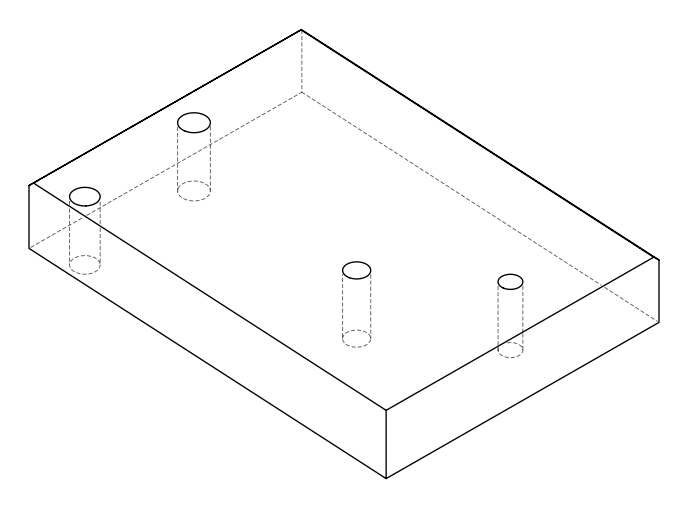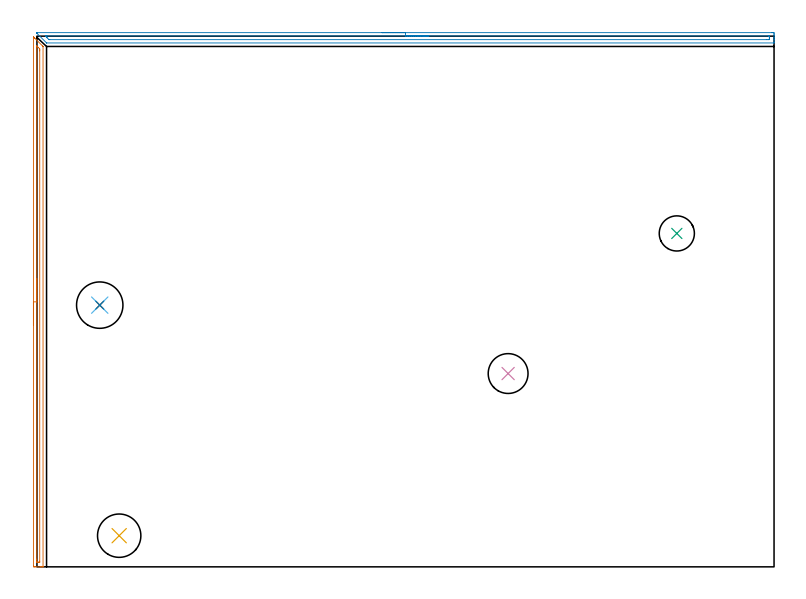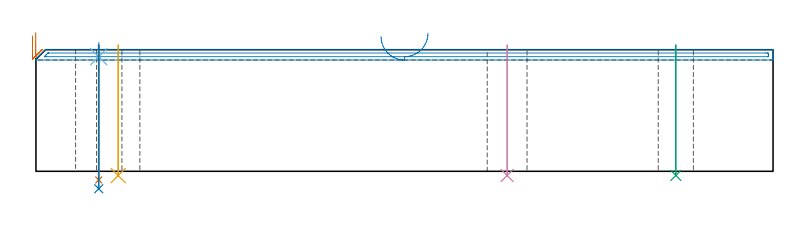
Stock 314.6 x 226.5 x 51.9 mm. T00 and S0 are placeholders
(PLAN: 8 operations, 6 tool changes, 10.1 min)
(1 AREA_MILL | FG_CHAMFER_SURFACE | UGT0205_001 | 3.75 min | 1904 mm3)
(2 AREA_MILL_1 | FG_CHAMFER_SURFACE_1 | UGT0205_001 | 5.17 min | 3024 mm3)
(3 INDEXABLE_INSERT_DRILL_THROUGH_HOLE_FROM_SOLID | STEP1HOLE | NXT0302_001 | 0.22 min | 9158 mm3)
(4 INDEXABLE_INSERT_DRILL_THROUGH_HOLE_FROM_SOLID_1 | STEP1HOLE_1 | NXT0302_005 | 0.22 min | 11766 mm3)
(5 INDEXABLE_INSERT_DRILL_THROUGH_HOLE_FROM_SOLID_2 | STEP1HOLE_2 | NXT0302_008 | 0.22 min | 13937 mm3)
(6 SPOT_DRILL | STEP1HOLE_3 | NXT0321_9005460120000 | 0.05 min | 182 mm3)
(7 DRILL_THROUGH_HOLE_INTO_CENTER | STEP1HOLE_3 | NXT0301_091 | 0.23 min | 5675 mm3)
(8 DRILL_TO_ENLARGE_THROUGH_HOLE | STEP1HOLE_3 | UGT0301_264 | 0.25 min | 10106 mm3)
(TOOL UGT0205_001 | Chamfer Mill 20 x 3 x 45 deg. | D20 FL50 Z2)
(TOOL NXT0302_001 | Index. Insert Drill 15mm [880-D1500L20-05] | D15 PA176 FL75 Z2)
(TOOL NXT0302_005 | Index. Insert Drill 17mm [880-D1700L20-05] | D17 PA176 FL85 Z2)
(TOOL NXT0302_008 | Index. Insert Drill 18.5mm [880-D1850L25-05] | D18.5 PA176 FL93 Z2)
(TOOL NXT0321_9005460120000 | NC Spot Drill, 142deg, 12mm, Carbide, Uncoated | D12 PA142 FL30 Z2)
(TOOL NXT0301_091 | Carbide Drill 12mm [860.1-1200-036A1-MM 2214] | D12 PA140 FL55 Z2)
(TOOL UGT0301_264 | Twist Drill 19.8 mm | D19.8 PA118 FL140 Z2)
(OP 1 AREA_MILL)
G17 G21 G94 G90
T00 M6
G54
G17 G0 G90 X-1.5 Y103.1 S1061 M3
G43 Z61.9 H0
Z57.8
G94 G1 Y103.138 Z56.928 F250.
Y103.252 Z56.064
Y103.441 Z55.212
Y103.703 Z54.38
Y104.037 Z53.574
Y104.44 Z52.8
Y104.908 Z52.064
Y105.44 Z51.372
Y106.029 Z50.729
Y106.672 Z50.14
Y107.364 Z49.609
Y108.1 Z49.14
Y108.874 Z48.737
Y109.68 Z48.403
Y110.512 Z48.141
Y111.363 Z47.952
Y112.228 Z47.838
Y113.1 Z47.8
Y226.128
X-1.497 Y226.192
X-1.485 Y226.186 Z47.812
X-1.335 Y226.036 Z47.963
X-1.192 Y225.894 Z48.103
X-1.056 Y225.757 Z48.241
X-0.889 Y225.59 Z48.409
X2.42 Y222.28 Z51.719
X2.567 Y222.131 Z51.863
X2.595 Y222.094 Z51.89
X2.6 Y222.019 Z51.9
Y0.163
X2.598 Y0.01 Z51.888
X2.49 Y0.004 Z51.782
X2.375 Y0. Z51.674
X2.06 Z51.359
X1.421 Z50.716
X-0.64 Z48.657
X-1.073 Z48.223
X-1.192 Y0.003 Z48.103
X-1.493 Y0.01 Z47.803
X-1.497 Y0.298 Z47.801
X-1.499 Y0.61
X-1.5 Y113.1 Z47.8
X-0.086 Z49.214
X-0.085 Y222.019 Z49.215
X-0.084 Y222.198 Z49.216
X-0.081 Y222.288 Z49.219
X-0.08 Y222.316 Z49.22
X-0.056 Y222.294 Z49.244
X0.229 Y222.019 Z49.529
X0.55 Y221.697 Z49.85
X1.114 Y221.126 Z50.414
X1.179 Y221.04 Z50.479
X1.181 Y220.963 Z50.481
X1.184 Y220.8 Z50.484
X1.185 Y220.475 Z50.485
X1.186 Y220.233 Z50.486
X1.185 Y2.396 Z50.485
X1.183 Y2.07 Z50.483
X1.181 Y2.03 Z50.481
X1.18 Y2.016 Z50.48
X1.166 Y2.01 Z50.466
X1.064 Y2.005 Z50.364
X0.935 Y2.001 Z50.235
X0.55 Z49.85
X0.063 Y2.002 Z49.363
X-0.052 Y2.007 Z49.248
X-0.073 Y2.009 Z49.227
X-0.079 Y2.048 Z49.221
X-0.082 Y2.151 Z49.218
X-0.084 Y2.396 Z49.216
X-0.086 Y3.047 Z49.214
Y3.288
Y113.1
Y113.972 Z49.252
Y114.836 Z49.366
Y115.688 Z49.555
Y116.52 Z49.817
Y117.326 Z50.151
Y118.1 Z50.554
Y118.836 Z51.023
Y119.528 Z51.554
Y120.171 Z52.143
Y120.76 Z52.786
Y121.291 Z53.478
Y121.76 Z54.214
Y122.163 Z54.988
Y122.497 Z55.794
Y122.759 Z56.626
Y122.948 Z57.478
Y123.062 Z58.343
Y123.1 Z59.214
G0 Z61.9
M5
M2
(OP 2 AREA_MILL_1)
G17 G21 G94 G90
T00 M6
G54
G17 G0 G90 X147.3 Y228. S1061 M3
G43 Z61.9 H0
Z57.5
G94 G1 X147.338 Z56.628 F250.
X147.452 Z55.763
X147.641 Z54.912
X147.903 Z54.08
X148.237 Z53.274
X148.64 Z52.5
X149.109 Z51.764
X149.64 Z51.072
X150.229 Z50.429
X150.872 Z49.839
X151.564 Z49.308
X152.3 Z48.84
X153.074 Z48.437
X153.88 Z48.103
X154.712 Z47.841
X155.564 Z47.652
X156.429 Z47.538
X157.3 Z47.5
X313.544
X313.989 Y227.999 Z47.501
X314.429 Y227.995 Z47.502
X314.59 Y227.991 Z47.505
X314.6 Y227.561 Z47.934
Y227.283 Z48.212
Y226.681 Z48.814
Y226.125 Z49.372
Y225.8 Z49.696
Y225.244 Z50.252
Y224.919 Z50.575
Y223.923 Z51.577
X314.59 Y223.606 Z51.893
X314.435 Y223.6 Z51.9
X4.169
X4.105 Y223.605 Z51.89
X4.044 Y223.655 Z51.842
X0.118 Y227.585 Z47.914
X0.045 Y227.658 Z47.84
X-0.003 Y227.724 Z47.772
X-0.005 Y227.793 Z47.702
Y227.795 Z47.7
X-0.002 Y227.904 Z47.591
X0.003 Y227.991 Z47.505
X0.041 Y227.995 Z47.504
X0.151 Y228. Z47.5
X157.3
Y226.586 Z48.914
X312.203 Y226.585 Z48.915
X312.301 Y226.584 Z48.916
X312.564 Y226.579 Z48.921
X312.59 Y226.493 Z49.007
X312.596 Y226.293 Z49.207
X312.598 Y225.8 Z49.7
X312.597 Y225.412 Z50.088
X312.59 Y225.025 Z50.475
X312.203 Y225.017 Z50.483
X312.106 Y225.015 Z50.485
X311.31 Y225.014 Z50.486
X5.46 Y225.015 Z50.485
X5.261 Y225.017 Z50.483
X5.163 Y225.019 Z50.481
X5.142 Y225.021 Z50.479
X5.115 Y225.043 Z50.457
X5.062 Y225.09 Z50.41
X4.351 Y225.8 Z49.7
X4.169 Y225.983 Z49.517
X3.635 Y226.529 Z48.971
X3.592 Y226.579 Z48.921
X3.66 Y226.581 Z48.919
X3.829 Y226.584 Z48.916
X4.169 Y226.586 Z48.914
X4.265
X157.3
X158.172 Z48.952
X159.037 Z49.066
X159.888 Z49.255
X160.72 Z49.517
X161.526 Z49.851
X162.3 Z50.254
X163.036 Z50.723
X163.728 Z51.254
X164.371 Z51.843
X164.961 Z52.486
X165.492 Z53.178
X165.96 Z53.914
X166.363 Z54.688
X166.697 Z55.494
X166.959 Z56.326
X167.148 Z57.178
X167.262 Z58.043
X167.3 Z58.914
G0 Z61.9
M5
M2
(OP 3 INDEXABLE_INSERT_DRILL_THROUGH_HOLE_FROM_SOLID)
G17 G21 G94 G90
T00 M6
G54
G17 G0 G90 X273.1 Y142.3 S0 M3
G43 Z61.9 H1
G94 G81 G98 Z-1.762 F250. R53.9
G80
M5
M2
(OP 4 INDEXABLE_INSERT_DRILL_THROUGH_HOLE_FROM_SOLID_1)
G17 G21 G94 G90
T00 M6
G54
G17 G0 G90 X201.1 Y82.5 S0 M3
G43 Z61.9 H1
G94 G81 G98 Z-1.797 F250. R53.9
G80
M5
M2
(OP 5 INDEXABLE_INSERT_DRILL_THROUGH_HOLE_FROM_SOLID_2)
G17 G21 G94 G90
T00 M6
G54
G17 G0 G90 X35.1 Y13.3 S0 M3
G43 Z61.9 H1
G94 G81 G98 Z-1.823 F250. R53.9
G80
M5
M2
(OP 6 SPOT_DRILL)
G17 G21 G94 G90
T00 M6
G54
G17 G0 G90 X26.8 Y111.7 S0 M3
G43 Z61.9 H0
G94 G81 G98 Z48.9 F250. R54.9
G80
M5
M2
(OP 7 DRILL_THROUGH_HOLE_INTO_CENTER)
G17 G21 G94 G90
T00 M6
G54
G17 G0 G90 X26.8 Y111.7 S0 M3
G43 Z61.9 H1
G94 G73 G98 Z-3.684 F250. Q11.117 R53.9
G80
M5
M2
(OP 8 DRILL_TO_ENLARGE_THROUGH_HOLE)
G17 G21 G94 G90
T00 M6
G54
G17 G0 G90 X26.8 Y111.7 S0 M3
G43 Z61.9 H0
G94 G73 G98 Z-7.449 F250. Q19.783 R53.9
G80
M5
M2
